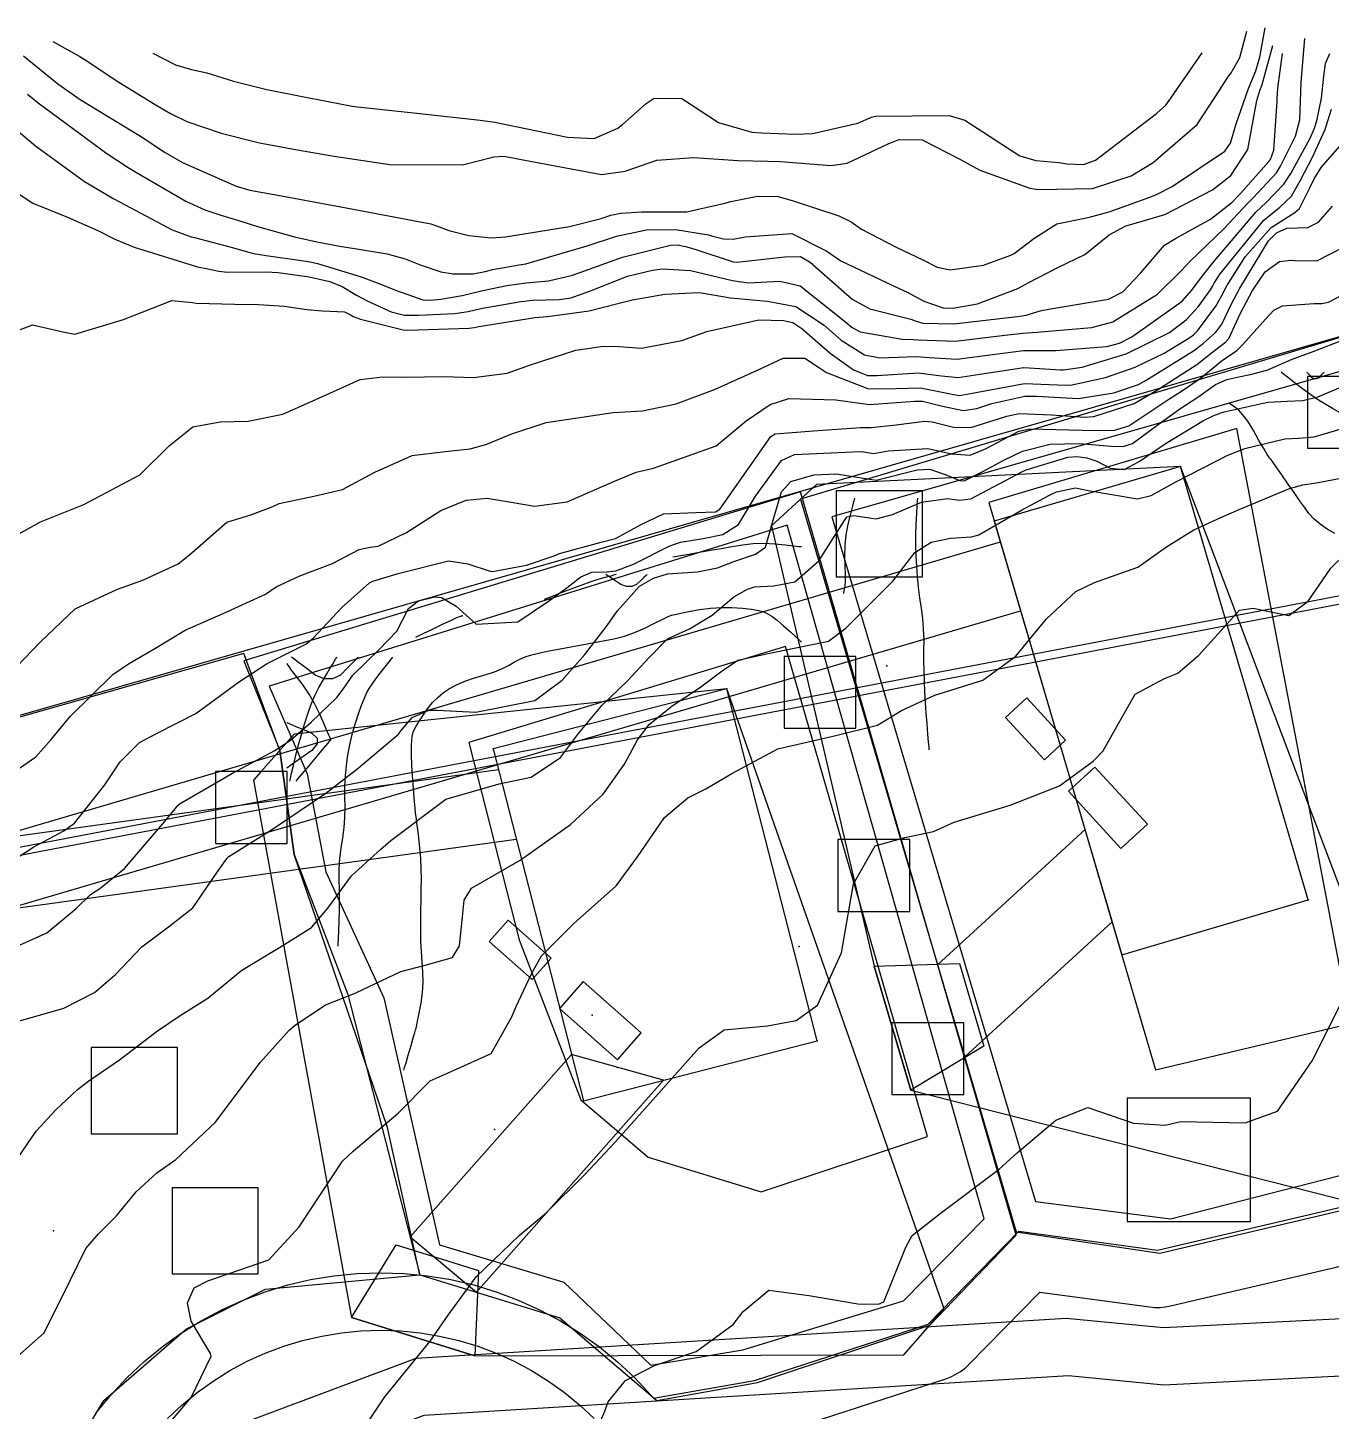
# Model space of a CAD drawing. Header units: feet. Extents: x 1318179 to 1318934, y 422542 to 423299.
# Drawn here: x 1318379.3 to 1318560.7, y 423104.4 to 423297 of the extents above; entities that cross this region are included whole.
import ezdxf

# ---------------------------------------------------------------- set-up
doc = ezdxf.new("R2010")
doc.units = ezdxf.units.FT
for name, color, linetype in [('A-BLDG-OTLN', 3, 'CONTINUOUS'), ('C-DRNG-AREA', 150, 'CONTINUOUS'), ('C-LOD', 30, 'CONTINUOUS'), ('C-PROP', 6, 'CONTINUOUS'), ('C-PVMT', 8, 'CONTINUOUS'), ('C-SWM', 92, 'CONTINUOUS'), ('C-TOPO-MAJR', 32, 'CONTINUOUS'), ('C-TOPO-SPOT', 7, 'CONTINUOUS'), ('C-UTIL', 4, 'CONTINUOUS'), ('L-PLNT-TREE', 90, 'CONTINUOUS'), ('V-PROP-LINE', 7, 'CONTINUOUS')]:
    doc.layers.add(name, color=color, linetype=linetype)

msp = doc.modelspace()

# ---------------------------------------------------------------- linework, layer by layer
at = {"layer": 'A-BLDG-OTLN'}
for points in [[(1318513.82, 423228.34), (1318531.58, 423167.98), (1318557.5, 423175.61), (1318539.74, 423235.97), (1318513.82, 423228.34)], [(1318444.05, 423196.67), (1318456.62, 423147.64), (1318489.16, 423155.98), (1318476.58, 423205.01), (1318444.05, 423196.67)]]:
    msp.add_lwpolyline(points, close=True, dxfattribs=at)
at = {"layer": 'C-DRNG-AREA'}
for points in [[(1318565.36, 423254.92), (1318486.86, 423231.42), (1318516.86, 423129.42), (1318536.85, 423126.42), (1318574.85, 423135.42), (1318594.36, 423149.43), (1318582.36, 423188.92), (1318578.36, 423209.43), (1318569.36, 423233.93), (1318565.36, 423254.92)], [(1318486.86, 423232.42), (1318409.36, 423208.92), (1318414.36, 423196.43), (1318416.36, 423181.92), (1318423.86, 423162.43), (1318433.86, 423123.43), (1318453.36, 423117.43), (1318466.85, 423105.93), (1318480.85, 423108.43), (1318504.85, 423116.43), (1318516.85, 423128.93), (1318486.86, 423232.42)], [(1318356.86, 423098.92), (1318369.86, 423058.42), (1318380.36, 423059.92), (1318378.86, 423080.91), (1318382.36, 423093.41), (1318389.86, 423105.92), (1318401.36, 423115.92), (1318412.36, 423121.42), (1318433.86, 423123.42), (1318429.36, 423143.92), (1318416.36, 423181.92), (1318414.36, 423196.42), (1318409.36, 423209.92), (1318331.86, 423187.92), (1318336.36, 423175.42), (1318339.36, 423157.91), (1318351.86, 423121.41), (1318356.86, 423098.92)]]:
    msp.add_lwpolyline(points, close=True, dxfattribs=at)
at = {"layer": 'C-LOD'}
for points in [[(1318482.8, 423227.71), (1318497.12, 423166.41), (1318502.2, 423149.14), (1318570.8, 423131.71), (1318571.9, 423132.72), (1318574.85, 423135.42), (1318577.06, 423137.45), (1318539.74, 423235.97), (1318489.07, 423233.45), (1318482.8, 423227.71)], [(1318410.72, 423192.31), (1318424.33, 423117.47), (1318441.53, 423112.17), (1318501.21, 423112.31), (1318504.85, 423116.43), (1318506.84, 423118.68), (1318476.58, 423205.01), (1318416.35, 423198.67), (1318411.71, 423193.43), (1318410.72, 423192.31)]]:
    msp.add_lwpolyline(points, close=True, dxfattribs=at)
at = {"layer": 'C-PROP'}
for points in [[(1318564.71, 423249.96), (1318491.2, 423228.95), (1318519.58, 423133.62), (1318538.34, 423131.2), (1318573.34, 423140.19), (1318591.04, 423153.16), (1318577.38, 423189.41), (1318574.54, 423206.2), (1318567.97, 423229.12), (1318564.71, 423249.96)], [(1318547.6, 423241.26), (1318513.07, 423230.92), (1318536.28, 423151.98), (1318563.39, 423158.4), (1318547.6, 423241.26)], [(1318485.01, 423227.78), (1318412.87, 423205.36), (1318418.17, 423193.19), (1318420.76, 423179.55), (1318428.84, 423162.01), (1318436.62, 423127.59), (1318453.89, 423122.4), (1318466.03, 423110.86), (1318478.8, 423112.99), (1318501.17, 423119.81), (1318512.42, 423131.24), (1318485.01, 423227.78)], [(1318484.77, 423210.89), (1318440.67, 423197.52), (1318447.71, 423170.04), (1318456.28, 423147.78), (1318465.64, 423139.8), (1318481.38, 423134.96), (1318504.54, 423142.68), (1318484.77, 423210.89)]]:
    msp.add_lwpolyline(points, close=True, dxfattribs=at)
for points in [[(1318559.73, 423249.08), (1318559.65, 423249), (1318559.5, 423248.85), (1318559.28, 423248.61), (1318558.98, 423248.3), (1318558.67, 423248.15), (1318558.37, 423248.15), (1318558.07, 423248.3), (1318557.77, 423248.61), (1318557.55, 423248.85), (1318557.4, 423249), (1318557.32, 423249.08)], [(1318465.52, 423220.92), (1318465.37, 423220.78), (1318465.06, 423220.5), (1318464.61, 423220.08), (1318464.01, 423219.52), (1318463.35, 423219.24), (1318462.63, 423219.24), (1318461.85, 423219.52), (1318461.01, 423220.08), (1318460.38, 423220.5), (1318459.96, 423220.78), (1318459.75, 423220.92)], [(1318416.65, 423192.17), (1318416.94, 423192.52), (1318417.53, 423193.21), (1318418.4, 423194.25), (1318419.56, 423195.63), (1318420.45, 423196.68), (1318421.06, 423197.4), (1318421.4, 423197.79), (1318421.46, 423197.84), (1318421.49, 423197.91), (1318421.49, 423197.98), (1318421.46, 423198.07), (1318421.4, 423198.16), (1318421.21, 423198.57), (1318420.89, 423199.29), (1318420.44, 423200.32), (1318419.86, 423201.66), (1318419.2, 423202.97), (1318418.45, 423204.25), (1318417.62, 423205.5), (1318416.7, 423206.71), (1318416.02, 423207.62), (1318415.56, 423208.23), (1318415.33, 423208.54)], [(1318425.29, 423209.42), (1318425.04, 423209.17), (1318424.54, 423208.67), (1318423.8, 423207.91), (1318422.8, 423206.9), (1318421.72, 423206.4), (1318420.56, 423206.4), (1318419.31, 423206.9), (1318417.98, 423207.91), (1318416.98, 423208.67), (1318416.32, 423209.17), (1318415.99, 423209.42)], [(1318498.8, 423208.31), (1318498.81, 423208.3), (1318498.82, 423208.29), (1318498.84, 423208.26), (1318498.86, 423208.24), (1318498.87, 423208.21), (1318498.87, 423208.19), (1318498.86, 423208.16), (1318498.84, 423208.14), (1318498.82, 423208.12), (1318498.81, 423208.11), (1318498.8, 423208.11)], [(1318415.33, 423200.32), (1318415.68, 423200.17), (1318416.39, 423199.87), (1318417.44, 423199.42), (1318418.84, 423198.82), (1318419.55, 423198.12), (1318419.55, 423197.33), (1318418.84, 423196.44), (1318417.44, 423195.44), (1318416.39, 423194.7), (1318415.68, 423194.2), (1318415.33, 423193.95)], [(1318388.75, 423104.16), (1318390.83, 423106.69), (1318393.06, 423109.08), (1318395.45, 423111.31), (1318397.98, 423113.39), (1318400.64, 423115.3), (1318403.42, 423117.02), (1318406.3, 423118.57), (1318409.28, 423119.92), (1318412.35, 423121.07), (1318415.48, 423122.02), (1318418.66, 423122.76), (1318421.89, 423123.29), (1318425.15, 423123.61), (1318428.42, 423123.72), (1318431.69, 423123.61), (1318434.94, 423123.29), (1318438.17, 423122.76), (1318441.36, 423122.02), (1318444.49, 423121.07), (1318447.55, 423119.92), (1318450.53, 423118.57), (1318453.42, 423117.02), (1318456.2, 423115.3), (1318458.86, 423113.39), (1318461.38, 423111.31), (1318463.77, 423109.08), (1318466.01, 423106.69), (1318466.37, 423106.25), (1318480.44, 423108.73), (1318504.6, 423116.57), (1318517.24, 423129.49), (1318536.52, 423126.88), (1318536.52, 423126.88), (1318574.5, 423135.77)], [(1318688.97, 423108.08), (1318654.9, 423113.97), (1318639.32, 423125.91), (1318611.57, 423121.44), (1318583.95, 423119.36), (1318586.12, 423106.68), (1318569.39, 423109.69), (1318537.41, 423108.06), (1318524.15, 423109.38), (1318434.41, 423103.86), (1318404.04, 423092.43), (1318398.61, 423081.71), (1318409.38, 423069.25), (1318428.42, 423073.72)]]:
    msp.add_lwpolyline(points, dxfattribs=at)
at = {"layer": 'C-PVMT'}
for points in [[(1318515.39, 423201.03), (1318520.8, 423195.14), (1318523.75, 423197.84), (1318518.34, 423203.74), (1318515.39, 423201.03)], [(1318527.83, 423194.12), (1318524.15, 423190.74), (1318531.44, 423182.78), (1318535.13, 423186.16), (1318527.83, 423194.12)], [(1318505.93, 423166.58), (1318509.7, 423153.76), (1318530.22, 423172.58), (1318526.45, 423185.4), (1318505.93, 423166.58)], [(1318443.5, 423169.82), (1318449.5, 423164.52), (1318452.15, 423167.52), (1318446.15, 423172.82), (1318443.5, 423169.82)], [(1318502.2, 423149.14), (1318497.12, 423166.41), (1318509, 423166.78), (1318512.38, 423155.26), (1318502.2, 423149.14)], [(1318456.6, 423164.25), (1318453.29, 423160.5), (1318461.38, 423153.35), (1318464.69, 423157.1), (1318456.6, 423164.25)], [(1318432.51, 423128.7), (1318441.73, 423121.01), (1318467.8, 423150.51), (1318454.96, 423154.1), (1318432.51, 423128.7)], [(1318441.53, 423112.17), (1318424.33, 423117.47), (1318430.58, 423127.58), (1318442.05, 423124.05), (1318441.53, 423112.17)]]:
    msp.add_lwpolyline(points, close=True, dxfattribs=at)
for points in [[(1318482.91, 423101.12), (1318507.07, 423108.96), (1318507.79, 423109.24), (1318508.48, 423109.58), (1318509.14, 423109.98), (1318509.75, 423110.45), (1318510.32, 423110.98), (1318520.15, 423121.02), (1318535.44, 423118.95), (1318536.17, 423118.89), (1318536.9, 423118.89), (1318537.62, 423118.95), (1318538.34, 423119.09), (1318576.32, 423127.98)], [(1318398.72, 423103.42), (1318400.73, 423105.3), (1318402.85, 423107.04), (1318405.09, 423108.64), (1318407.42, 423110.09), (1318409.84, 423111.39), (1318412.35, 423112.52), (1318414.92, 423113.49), (1318417.55, 423114.29), (1318420.22, 423114.91), (1318422.94, 423115.36), (1318425.67, 423115.63), (1318428.42, 423115.72), (1318431.16, 423115.63), (1318433.9, 423115.36), (1318436.61, 423114.91), (1318439.29, 423114.29), (1318441.92, 423113.49), (1318444.49, 423112.52), (1318446.99, 423111.39), (1318449.42, 423110.09), (1318451.75, 423108.64), (1318453.98, 423107.04), (1318456.11, 423105.3), (1318458.11, 423103.42)]]:
    msp.add_lwpolyline(points, dxfattribs=at)
at = {"layer": 'C-SWM'}
msp.add_lwpolyline([(1318532.31, 423130.84), (1318549.48, 423130.84), (1318549.48, 423148.01), (1318532.31, 423148.01), (1318532.31, 423130.84)], close=True, dxfattribs=at)
at = {"layer": 'C-TOPO-MAJR'}
for points in [[(1318378.68, 423293.12), (1318383.47, 423289.23), (1318386.56, 423287.06), (1318394.97, 423281.93), (1318398.4, 423279.67), (1318400.81, 423278.27), (1318408.3, 423274.96), (1318410.22, 423274.4), (1318415.11, 423273.52), (1318421.08, 423272.43), (1318422.88, 423272.1), (1318435.4, 423269.71), (1318436.19, 423269.45), (1318437.89, 423268.8), (1318440.68, 423268.11), (1318443.78, 423267.79), (1318445.77, 423267.9), (1318454.68, 423269.35), (1318459.09, 423270.49), (1318460.44, 423270.92), (1318461.86, 423271.21), (1318464.78, 423271.42), (1318469.19, 423271.41), (1318471.04, 423271.42), (1318476.32, 423272.63), (1318477.13, 423272.83), (1318480.86, 423273.58), (1318483.74, 423273.53), (1318485.85, 423272.95), (1318492.19, 423270.86), (1318493.88, 423270), (1318495.34, 423268.99), (1318500.15, 423266.49), (1318503.87, 423264.7), (1318505.87, 423263.7), (1318507.66, 423263.31), (1318512.33, 423263.96), (1318516.13, 423265.35), (1318516.61, 423265.62), (1318519.31, 423267.7), (1318522.54, 423269.72), (1318526.88, 423270.61), (1318529.82, 423271.41), (1318534.94, 423273.25), (1318536.33, 423273.76), (1318538.59, 423274.94), (1318545.89, 423279.83), (1318546.71, 423280.98), (1318547.48, 423283.66), (1318549.22, 423288.56), (1318550.25, 423291.01), (1318550.8, 423292.92), (1318551.53, 423297.04)], [(1318382.76, 423295.11), (1318386.53, 423293.03), (1318387.5, 423292.42), (1318391.57, 423289.7), (1318396.8, 423286.5), (1318399.14, 423285.1), (1318401.42, 423283.99), (1318406.22, 423282.34), (1318411.55, 423281.01), (1318416.56, 423280.07), (1318421.94, 423279.15), (1318429.69, 423278.01), (1318439.81, 423277.94), (1318444.18, 423279.08), (1318445.61, 423279.17), (1318447.75, 423278.72), (1318459.15, 423276.62), (1318462.44, 423277.07), (1318466.87, 423278.6), (1318472.02, 423278.98), (1318478.19, 423278.56), (1318482.28, 423278.46), (1318484.06, 423278.4), (1318491.06, 423277.83), (1318493.36, 423278.19), (1318499.15, 423280.92), (1318500.57, 423281.48), (1318503.77, 423281.42), (1318509.02, 423278.74), (1318511.82, 423277.2), (1318518.76, 423274.72), (1318519.66, 423274.55), (1318520.01, 423274.52), (1318527.47, 423274.67), (1318532.88, 423276.41), (1318535.92, 423278.27), (1318542.08, 423283.54), (1318545.13, 423288.24), (1318546.44, 423290.31), (1318546.77, 423290.67), (1318547.98, 423292.88), (1318548.98, 423296.57)], [(1318376.45, 423274.93), (1318379.99, 423272.61), (1318384.81, 423270.64), (1318389.12, 423268.74), (1318391.41, 423267.61), (1318394.11, 423266.47), (1318402.93, 423263.74), (1318404.37, 423263.48), (1318405.86, 423263.15), (1318407.06, 423263), (1318412.47, 423263.04), (1318414.16, 423262.95), (1318418.46, 423262.36), (1318421.33, 423261.71), (1318423.06, 423260.99), (1318425.06, 423259.81), (1318426.51, 423259.03), (1318429.89, 423257.47), (1318431.72, 423257.04), (1318433.73, 423257), (1318438.74, 423257.26), (1318440.58, 423257.54), (1318442.36, 423257.93), (1318447.94, 423258.94), (1318449.54, 423259.11), (1318453.25, 423259.21), (1318454.94, 423259.45), (1318457.84, 423260.5), (1318462.79, 423262.43), (1318466.24, 423263.3), (1318467.63, 423263.47), (1318471.52, 423263.23), (1318477.36, 423261.85), (1318479.55, 423261.51), (1318483.96, 423261.74), (1318486.79, 423261.09), (1318493.18, 423256.05), (1318494.04, 423255.31), (1318495.17, 423254.72), (1318501, 423253.66), (1318502.56, 423253.61), (1318503.18, 423253.58), (1318508.4, 423253.39), (1318515.3, 423254.22), (1318517.79, 423254.53), (1318519.77, 423254.65), (1318521.35, 423254.78), (1318527.38, 423255.3), (1318530.34, 423256.07), (1318536.55, 423259.94), (1318539.84, 423263.2), (1318541.05, 423264.47), (1318545.8, 423269.06), (1318549.04, 423272.53), (1318549.84, 423273.35), (1318553.09, 423276.85), (1318553.67, 423277.74), (1318555.75, 423281.93), (1318556.35, 423284.22), (1318556.4, 423285.45), (1318556.54, 423289.47), (1318557.07, 423295.54)], [(1318370.76, 423252.1), (1318379.96, 423255.69), (1318384.41, 423254.67), (1318385.86, 423254.39), (1318392.63, 423256.41), (1318399.35, 423259.07), (1318402.23, 423258.77), (1318402.74, 423258.69), (1318408.09, 423258.54), (1318411.42, 423258.51), (1318414.98, 423258.26), (1318418.13, 423257.79), (1318420.33, 423257.61), (1318423.36, 423257.47), (1318424.21, 423257.06), (1318424.58, 423256.84), (1318425.62, 423256.46), (1318431.56, 423254.97), (1318432.16, 423254.92), (1318440.74, 423255.21), (1318441.43, 423255.3), (1318442.07, 423255.44), (1318449.9, 423256.7), (1318450.42, 423256.75), (1318451.62, 423256.82), (1318457.43, 423257.6), (1318461.24, 423258.58), (1318463.48, 423259.16), (1318467.96, 423259.92), (1318472.73, 423260.16), (1318474.7, 423259.87), (1318477.11, 423259.42), (1318482.23, 423258.98), (1318486.22, 423258.23), (1318490.13, 423255.61), (1318492.53, 423253.53), (1318495.75, 423251.48), (1318497.87, 423251.08), (1318502.9, 423251.27), (1318504.79, 423251.13), (1318508.59, 423250.88), (1318513.57, 423251.55), (1318517.87, 423252.12), (1318521.4, 423252.09), (1318522.4, 423252.09), (1318529.51, 423252.66), (1318531.23, 423253.1), (1318532.97, 423253.99), (1318539.96, 423258.96), (1318541.34, 423260.49), (1318542.79, 423262.5), (1318544.46, 423264.56), (1318550.21, 423271.36), (1318551.66, 423272.71), (1318554.13, 423275.25), (1318555.08, 423276.76), (1318557.79, 423281.67), (1318558.4, 423283.06), (1318558.7, 423284.07), (1318559.35, 423287.21), (1318559.67, 423290.28), (1318559.94, 423292.07), (1318560.54, 423293.46)], [(1318375.35, 423284.76), (1318380.35, 423280.6), (1318387.2, 423275.61), (1318391.29, 423273.2), (1318392.05, 423272.79), (1318399.4, 423268.91), (1318402.02, 423267.94), (1318402.49, 423267.83), (1318407.43, 423266.52), (1318410.7, 423265.62), (1318412.48, 423265.34), (1318417.07, 423264.68), (1318418.59, 423264.43), (1318419.64, 423264.2), (1318425.08, 423262.55), (1318425.83, 423262.29), (1318428.51, 423261.3), (1318430.48, 423260.48), (1318434.29, 423259.17), (1318435.33, 423259.12), (1318436.8, 423259.24), (1318439.74, 423259.77), (1318442.65, 423260.47), (1318445.98, 423261.16), (1318448.65, 423261.5), (1318451.79, 423261.79), (1318455.13, 423262.61), (1318462.06, 423265.08), (1318468.73, 423266.77), (1318469.71, 423266.81), (1318470.83, 423266.6), (1318472.02, 423266.24), (1318477.48, 423264.45), (1318477.99, 423264.39), (1318484.69, 423265.16), (1318486.84, 423265.17), (1318488.2, 423264.41), (1318494.03, 423259.24), (1318496.51, 423257.89), (1318502.2, 423256.47), (1318502.93, 423256.18), (1318503.86, 423255.9), (1318508.21, 423255.8), (1318517, 423256.85), (1318517.72, 423256.93), (1318518.26, 423257.02), (1318520.23, 423257.64), (1318521.66, 423257.92), (1318529.7, 423259.24), (1318531.73, 423260.26), (1318534.18, 423262.86), (1318537.53, 423266.78), (1318539.04, 423267.67), (1318543.91, 423270.36), (1318546.89, 423272.71), (1318547.86, 423273.71), (1318548.09, 423273.96), (1318552.06, 423278.42), (1318552.26, 423278.71), (1318552.75, 423279.98), (1318553.21, 423286.81), (1318553.22, 423287.24), (1318553.28, 423288.63), (1318553.94, 423293.46)], [(1318379.26, 423287.8), (1318380.75, 423286.59), (1318390.31, 423279.54), (1318393.24, 423277.59), (1318394.42, 423276.87), (1318401.31, 423272.91), (1318403.93, 423271.68), (1318406.02, 423270.99), (1318409.07, 423270.06), (1318411.25, 423269.35), (1318416.41, 423267.92), (1318419.53, 423267.21), (1318422.95, 423266.57), (1318425.09, 423266.27), (1318429.32, 423265.55), (1318431.82, 423264.86), (1318433.9, 423264.02), (1318436.79, 423263.04), (1318438.48, 423262.78), (1318441.27, 423262.79), (1318442.95, 423263.11), (1318444.04, 423263.37), (1318447.71, 423264.01), (1318448.6, 423264.18), (1318457.16, 423266.66), (1318461.25, 423268), (1318465.41, 423268.91), (1318469.46, 423268.95), (1318474.04, 423268.19), (1318474.44, 423268.08), (1318476.12, 423267.65), (1318477.46, 423267.61), (1318479.16, 423267.93), (1318485.65, 423268.38), (1318490.52, 423265.94), (1318492.47, 423264.59), (1318499.79, 423261.11), (1318501.8, 423260.17), (1318504.03, 423258.97), (1318506.71, 423258.04), (1318508.04, 423257.98), (1318511.47, 423258.59), (1318517.1, 423260.73), (1318518.52, 423261.51), (1318522.77, 423263.72), (1318526.44, 423265.46), (1318529.81, 423268.21), (1318532.12, 423269.45), (1318533.62, 423269.89), (1318537.55, 423271.01), (1318544.21, 423274.48), (1318546.77, 423276.44), (1318549.11, 423280.1), (1318550.38, 423286.88), (1318550.8, 423288.3), (1318551.11, 423289.15), (1318552.61, 423294.54)], [(1318396.71, 423293.48), (1318399.84, 423291.88), (1318402.09, 423291.23), (1318404.19, 423290.75), (1318407.93, 423289.59), (1318412.58, 423288.45), (1318417.03, 423287.55), (1318424.2, 423286.15), (1318424.78, 423286.07), (1318433.85, 423285.07), (1318442.27, 423284.17), (1318444.31, 423283.88), (1318454.41, 423281.79), (1318458.11, 423281.61), (1318461.4, 423283.06), (1318462.06, 423283.55), (1318465.37, 423286.49), (1318466.47, 423287.24), (1318470.31, 423287.16), (1318475.44, 423283.84), (1318480.07, 423282.49), (1318481.43, 423282.39), (1318486.16, 423282.21), (1318488.54, 423282.29), (1318494.83, 423283.76), (1318496.75, 423284.59), (1318497.27, 423284.73), (1318507.55, 423284.8), (1318509.72, 423284.15), (1318517.36, 423279.2), (1318519.6, 423278.53), (1318522.82, 423278.26), (1318523.92, 423278.08), (1318526.22, 423277.97), (1318527.9, 423278.6), (1318536.42, 423285.1), (1318537.69, 423286.26), (1318538.39, 423287.24), (1318542.75, 423293.53)], [(1318373.09, 423223.84), (1318381.04, 423228.26), (1318387.09, 423230.65), (1318394.88, 423234.81), (1318399.03, 423238.87), (1318402.25, 423241.48), (1318406.08, 423242.18), (1318409.96, 423242.26), (1318414.8, 423243.26), (1318419.91, 423245.49), (1318425.56, 423248.05), (1318428.72, 423248.43), (1318431.87, 423248.41), (1318437.15, 423248.5), (1318441.35, 423248.34), (1318446.01, 423248.93), (1318449.26, 423250.12), (1318455.59, 423252.15), (1318459.43, 423252.72), (1318461.54, 423252.66), (1318464.72, 423252.44), (1318470.33, 423253.51), (1318473.8, 423254.75), (1318481.05, 423256.36), (1318484.46, 423256.28), (1318485.78, 423255.99), (1318487.04, 423255.16), (1318490.99, 423251.72), (1318494.24, 423249.43), (1318496.16, 423248.63), (1318497.54, 423248.61), (1318503.24, 423249), (1318506.46, 423248.59), (1318508.79, 423248.36), (1318511.79, 423248.81), (1318517.94, 423249.72), (1318523.09, 423249.43), (1318523.44, 423249.41), (1318526.06, 423249.79), (1318532.2, 423251.63), (1318538.2, 423254.6), (1318540.51, 423256.35), (1318542.18, 423258.19), (1318543.93, 423260.54), (1318544.19, 423261.01), (1318544.42, 423261.45), (1318545.27, 423262.76), (1318551.35, 423270.22), (1318553.58, 423272.03), (1318555.2, 423273.6), (1318556.46, 423275.8), (1318558.07, 423278.94), (1318559.88, 423282.87), (1318559.98, 423283.17), (1318560.76, 423285.69)], [(1318375.55, 423205.79), (1318381.06, 423211.56), (1318385.89, 423216.16), (1318391.79, 423218.86), (1318395.31, 423220.15), (1318400.24, 423222.41), (1318401.79, 423223.65), (1318406.98, 423228.22), (1318410.34, 423229.21), (1318413.38, 423230.37), (1318414.26, 423230.8), (1318419.09, 423231.8), (1318423.08, 423232.77), (1318427.58, 423235.17), (1318432.79, 423237.5), (1318437.37, 423238.02), (1318440.85, 423238.4), (1318443.2, 423239.08), (1318446.52, 423240.43), (1318451.45, 423242.09), (1318460.77, 423243.49), (1318464.84, 423243.7), (1318469.54, 423244.68), (1318474.86, 423246.69), (1318480.87, 423249.34), (1318484.45, 423251.02), (1318487.46, 423251.05), (1318489.37, 423249.8), (1318490.49, 423249.03), (1318496.29, 423246.78), (1318500.18, 423246.79), (1318503.55, 423246.91), (1318508.2, 423245.96), (1318508.98, 423245.85), (1318509.98, 423246.01), (1318518.01, 423247.51), (1318522.61, 423247.31), (1318524.44, 423247.28), (1318529.32, 423248.35), (1318533.45, 423249.76), (1318537.48, 423251.73), (1318541.06, 423253.92), (1318541.54, 423254.27), (1318542.1, 423254.82), (1318544.67, 423258.25), (1318545.51, 423259.77), (1318546.21, 423261.12), (1318548.73, 423265.13), (1318552.37, 423269.2), (1318555.66, 423271.3), (1318556.31, 423271.88), (1318557.81, 423274.86), (1318558.37, 423276.02), (1318559.31, 423277.58), (1318562.84, 423281.59)], [(1318376.47, 423192.81), (1318380.39, 423195.55), (1318382.55, 423197.96), (1318385.2, 423201.17), (1318391.12, 423207.02), (1318393.31, 423208.5), (1318396.97, 423210.6), (1318401.21, 423213.18), (1318406.47, 423215.49), (1318412.36, 423218.18), (1318413.88, 423219.18), (1318417.18, 423220.73), (1318421.7, 423222.45), (1318425.43, 423224.41), (1318426.96, 423224.71), (1318428.06, 423224.87), (1318432.01, 423226.76), (1318436.79, 423229.81), (1318440.31, 423231.25), (1318443.22, 423231.53), (1318446.83, 423230.94), (1318449.83, 423230.44), (1318454.36, 423231.03), (1318460.98, 423233.93), (1318463.96, 423235.16), (1318466.4, 423235.73), (1318475.12, 423238.82), (1318479.3, 423242.31), (1318482.61, 423244.58), (1318485.23, 423245.43), (1318491.75, 423245.25), (1318496.45, 423244.6), (1318502.7, 423245.05), (1318503.83, 423245.07), (1318506.45, 423244.39), (1318509.48, 423243.73), (1318511.37, 423244.03), (1318513.46, 423244.73), (1318518.06, 423245.74), (1318519.72, 423245.73), (1318525.56, 423245.41), (1318530.47, 423246.2), (1318533.9, 423247.36), (1318534.98, 423247.96), (1318535.34, 423248.19), (1318541.53, 423252.06), (1318542.9, 423253.09), (1318544.66, 423254.66), (1318545.48, 423255.76), (1318546.81, 423258.52), (1318548.01, 423260.79), (1318552.01, 423267.38), (1318553.09, 423268.48), (1318554.52, 423269.12), (1318557.45, 423269.2), (1318558.97, 423269.97), (1318560.92, 423272.17)], [(1318377.74, 423181.43), (1318380.11, 423183.02), (1318384.32, 423185.22), (1318385.8, 423186.31), (1318390.01, 423191.66), (1318392.15, 423194.86), (1318394.86, 423197.52), (1318397.3, 423198.82), (1318402.66, 423201.59), (1318408.76, 423206.03), (1318412.59, 423208.54), (1318418, 423211.23), (1318419.03, 423212.05), (1318423.06, 423216.39), (1318426.84, 423219.76), (1318427.33, 423219.99), (1318430.86, 423221.08), (1318437.83, 423222.81), (1318440.54, 423222.38), (1318443.66, 423221.36), (1318443.98, 423221.35), (1318448.71, 423222.21), (1318452.55, 423223.52), (1318453.31, 423223.83), (1318459.09, 423225.41), (1318461.09, 423225.92), (1318464.69, 423227.87), (1318467.76, 423229.34), (1318472.28, 423229.53), (1318475.01, 423229.66), (1318475.64, 423230.01), (1318476.39, 423231.14), (1318482.7, 423240.15), (1318483.3, 423240.48), (1318488.64, 423240.92), (1318495.22, 423241.39), (1318496.67, 423241.4), (1318500.17, 423241.77), (1318504.16, 423242.26), (1318505.19, 423242.15), (1318508.13, 423241.44), (1318510.55, 423241.37), (1318515.56, 423242.95), (1318517.27, 423243.34), (1318521.78, 423243.15), (1318526.43, 423242.84), (1318527.69, 423242.91), (1318533.28, 423244.72), (1318536.55, 423246.63), (1318537.61, 423247.32), (1318542, 423250.17), (1318544.26, 423251.91), (1318546, 423253.26), (1318546.45, 423253.75), (1318547.54, 423256.07), (1318548.09, 423257.31), (1318549.77, 423260.47), (1318551.54, 423263.07), (1318553.54, 423264.49), (1318555.15, 423264.69), (1318555.61, 423264.63), (1318558.74, 423264.6), (1318564.51, 423267.55)], [(1318375.22, 423168.04), (1318381.94, 423171.05), (1318386.01, 423174.44), (1318388.04, 423176.35), (1318389.32, 423177.23), (1318392.74, 423179.99), (1318398.33, 423186.48), (1318400.21, 423188.8), (1318400.48, 423189.03), (1318407.78, 423193.28), (1318413.7, 423196.44), (1318415.85, 423197.86), (1318418.75, 423200.34), (1318422.3, 423203.79), (1318423.2, 423204.95), (1318424.54, 423206.91), (1318428.18, 423210.5), (1318430.66, 423213.03), (1318432.28, 423216.18), (1318433.69, 423217.23), (1318435.96, 423217.79), (1318436.87, 423217.7), (1318438.94, 423216.5), (1318441.68, 423213.99), (1318447.51, 423214.33), (1318451.78, 423217.21), (1318454.37, 423219.13), (1318456.27, 423220.61), (1318457.81, 423221.25), (1318459.91, 423221.29), (1318461.15, 423221.44), (1318463.61, 423222.35), (1318468.66, 423224.92), (1318470.16, 423225.41), (1318473.29, 423225.92), (1318476.05, 423226.48), (1318478.24, 423227.86), (1318480.59, 423231.83), (1318484.2, 423236.79), (1318486.02, 423237.6), (1318495.15, 423238.05), (1318495.63, 423237.99), (1318496.99, 423237.77), (1318499.07, 423238.13), (1318504.56, 423238.47), (1318507.88, 423237.72), (1318510.46, 423237.55), (1318512.7, 423238.45), (1318517.22, 423240.85), (1318518.79, 423241.18), (1318526.07, 423241), (1318530.42, 423240.97), (1318532.55, 423241.61), (1318538.12, 423245.31), (1318539.88, 423246.45), (1318542.48, 423248.22), (1318545.6, 423250.74), (1318546.23, 423251.15), (1318547.6, 423252.1), (1318548.41, 423252.93), (1318551.58, 423256.46), (1318552.73, 423257.73), (1318553.93, 423258.32), (1318558.28, 423258.63), (1318559.42, 423258.65), (1318560.35, 423258.84), (1318563.98, 423260.75)], [(1318378.01, 423158.75), (1318384.31, 423160.57), (1318388.58, 423162.74), (1318391.48, 423165.25), (1318395.15, 423169.08), (1318398.87, 423171.86), (1318402.27, 423174.5), (1318405.58, 423179.34), (1318407.04, 423181.43), (1318407.29, 423181.64), (1318413.23, 423185.38), (1318420.79, 423190.46), (1318425.05, 423193.78), (1318430.86, 423198.66), (1318431.28, 423199.18), (1318432.8, 423201.01), (1318435, 423201.97), (1318435.33, 423202.02), (1318436.28, 423202.02), (1318441.65, 423201.74), (1318449.87, 423203.38), (1318453.67, 423206.2), (1318456.83, 423209.76), (1318459.95, 423213.83), (1318461.35, 423215.83), (1318464.45, 423219.31), (1318466.39, 423220.43), (1318468.32, 423220.99), (1318472.52, 423221.31), (1318475.31, 423221.83), (1318477.59, 423222.71), (1318480.59, 423223.74), (1318481.96, 423224.72), (1318483.21, 423229.13), (1318484.19, 423232.42), (1318485.52, 423233.86), (1318488.69, 423234.77), (1318491.88, 423234.92), (1318493.29, 423234.7), (1318497.38, 423234.06), (1318503.1, 423235.47), (1318504.86, 423235.59), (1318506.97, 423234.84), (1318509.1, 423233.97), (1318509.7, 423234), (1318512.21, 423235.27), (1318515.16, 423236.83), (1318517.77, 423238.09), (1318521.6, 423239.07), (1318525.7, 423239.17), (1318530.1, 423238.8), (1318531.78, 423238.72), (1318533.07, 423239.16), (1318536.63, 423241.78), (1318539.67, 423243.99), (1318542.14, 423245.59), (1318542.99, 423246.19), (1318544.63, 423247.36), (1318546.18, 423248.07), (1318547.86, 423248.45), (1318549.65, 423248.79), (1318551.92, 423249.41), (1318555.28, 423250.88), (1318558.23, 423251.95), (1318563.96, 423254.21)], [(1318376.03, 423136.98), (1318380.44, 423143.43), (1318383.21, 423146.39), (1318386.15, 423149.17), (1318387.78, 423150.44), (1318392.04, 423153.34), (1318397.34, 423157.38), (1318400.49, 423159.52), (1318404.34, 423161.96), (1318408.36, 423165.25), (1318409.1, 423165.83), (1318414.31, 423168.98), (1318418.76, 423171.78), (1318421.04, 423174.49), (1318424.33, 423178.95), (1318428.45, 423182.68), (1318429.81, 423183.88), (1318437.47, 423189.62), (1318444.91, 423191.79), (1318449.36, 423192.69), (1318453.45, 423195.43), (1318455.93, 423198.8), (1318459.21, 423202.7), (1318462.71, 423206.09), (1318465.83, 423209.41), (1318468.34, 423211.94), (1318471.4, 423213.34), (1318474.55, 423215.26), (1318477.58, 423217.82), (1318479.46, 423218.89), (1318480.45, 423219.19), (1318483.12, 423219.36), (1318486.04, 423219.9), (1318489.39, 423222.84), (1318493.32, 423228.96), (1318494.24, 423229.12), (1318497.38, 423228.66), (1318499.64, 423229.27), (1318503.69, 423230.99), (1318507.3, 423231.48), (1318508.96, 423231.25), (1318510.54, 423231.47), (1318516.97, 423234.82), (1318517.66, 423235.19), (1318518.28, 423235.47), (1318524.05, 423237.23), (1318525.33, 423237.33), (1318526.72, 423237.17), (1318528.1, 423236.69), (1318529.96, 423235.71), (1318531.91, 423235.52), (1318533.98, 423236.65), (1318535.13, 423237.46), (1318537.74, 423239.18), (1318542.94, 423242.34), (1318544.47, 423243.12), (1318545.8, 423243.57), (1318551.25, 423244.77), (1318551.9, 423244.89), (1318554.58, 423245.07), (1318556.79, 423245.15), (1318558.84, 423245.67), (1318567.91, 423249.44)], [(1318564.5, 423241.78), (1318564.36, 423241.87), (1318564.09, 423242.05), (1318563.68, 423242.33), (1318563.13, 423242.69), (1318562.49, 423243.1), (1318561.74, 423243.54), (1318560.89, 423244.03), (1318559.95, 423244.56), (1318558.94, 423245.18), (1318557.87, 423245.91), (1318556.73, 423246.75), (1318555.54, 423247.68), (1318554.64, 423248.38), (1318554.05, 423248.85), (1318553.75, 423249.08)], [(1318561.24, 423226.63), (1318560.16, 423227.24), (1318559.19, 423227.91), (1318558.34, 423228.64), (1318557.6, 423229.43), (1318556.99, 423230.28), (1318556.31, 423231.24), (1318555.57, 423232.31), (1318554.75, 423233.49), (1318553.87, 423234.78), (1318553.17, 423235.78), (1318552.65, 423236.51), (1318552.3, 423236.97), (1318552.14, 423237.14), (1318551.81, 423237.63), (1318551.32, 423238.45), (1318550.66, 423239.59), (1318549.85, 423241.05), (1318549.1, 423242.24), (1318548.44, 423243.16), (1318547.85, 423243.8), (1318547.34, 423244.18), (1318546.96, 423244.46), (1318546.71, 423244.64), (1318546.58, 423244.74)], [(1318377.87, 423112.06), (1318381.59, 423115.33), (1318385.21, 423122.62), (1318387.35, 423127.07), (1318389.13, 423129.15), (1318391.66, 423131.66), (1318394.36, 423134.96), (1318397.23, 423137.61), (1318399.88, 423139.46), (1318405.36, 423144.61), (1318411.69, 423153.02), (1318415.68, 423157.48), (1318416.51, 423158.18), (1318420.75, 423160.99), (1318424.61, 423162.56), (1318425.05, 423162.74), (1318431.2, 423165.64), (1318434.61, 423166.52), (1318438.43, 423167.58), (1318439.36, 423169.22), (1318439.8, 423173.28), (1318440.02, 423175.6), (1318441.07, 423177.24), (1318447.84, 423181.16), (1318454.83, 423186.13), (1318459.36, 423190.34), (1318462.36, 423194.5), (1318464.16, 423197.89), (1318465.77, 423200.04), (1318468.98, 423202.63), (1318472.8, 423205.14), (1318475.93, 423207.5), (1318478.12, 423209), (1318482.11, 423209.88), (1318490.73, 423211.65), (1318493.16, 423213.44), (1318497.91, 423218.18), (1318499.72, 423220.01), (1318502.75, 423224), (1318505.05, 423225.42), (1318507.75, 423225.98), (1318510.63, 423226.15), (1318511.69, 423226.44), (1318517.63, 423229.88), (1318521.42, 423231.93), (1318522.46, 423232.41), (1318525.14, 423232.97), (1318526.88, 423232.63), (1318533.75, 423231.44), (1318535.68, 423231.9), (1318539.2, 423233.86), (1318546.35, 423237.53), (1318548.7, 423238.47), (1318554.28, 423239.8), (1318556.18, 423239.91), (1318558.36, 423240.07), (1318564.45, 423241.88)], [(1318398.36, 423102.04), (1318402.05, 423106.34), (1318404.81, 423112.09), (1318404.74, 423112.46), (1318402.03, 423116.98), (1318401.53, 423119.54), (1318402.43, 423121.61), (1318404.36, 423122.61), (1318412.83, 423125.5), (1318417.07, 423130.12), (1318423.09, 423139.23), (1318424.59, 423140.65), (1318430.84, 423145.93), (1318435.3, 423150.41), (1318438.62, 423151.94), (1318443.79, 423154.25), (1318446.67, 423159.32), (1318447.22, 423160.7), (1318449.41, 423165.31), (1318450.81, 423167.85), (1318455.26, 423172.27), (1318461.2, 423177.57), (1318464.15, 423181.6), (1318467.93, 423187.1), (1318471.17, 423189.83), (1318473.66, 423191.1), (1318477.3, 423193.23), (1318483.68, 423196.65), (1318491.76, 423198.49), (1318497.56, 423199.93), (1318500.92, 423201.98), (1318505.55, 423204.12), (1318512.24, 423206.22), (1318516.82, 423209.55), (1318521.11, 423214.74), (1318525.19, 423218.53), (1318527.75, 423219.79), (1318533.78, 423221.95), (1318537.8, 423224.75), (1318541.61, 423227.15), (1318545.45, 423228.88), (1318547.89, 423229.97), (1318554.92, 423232.91), (1318556.75, 423233.39), (1318558.66, 423233.66), (1318562.3, 423234.36)], [(1318494.36, 423231.56), (1318494.27, 423231.19), (1318494.08, 423230.46), (1318493.8, 423229.37), (1318493.42, 423227.91), (1318493.15, 423226.45), (1318493, 423224.99), (1318492.96, 423223.53), (1318493.02, 423222.07), (1318493.06, 423220.87), (1318493.05, 423219.94), (1318493.02, 423219.28), (1318492.94, 423218.88), (1318492.89, 423218.58), (1318492.85, 423218.38), (1318492.83, 423218.28)], [(1318504.77, 423196.51), (1318504.74, 423196.88), (1318504.68, 423197.61), (1318504.59, 423198.7), (1318504.47, 423200.16), (1318504.36, 423201.62), (1318504.26, 423203.08), (1318504.17, 423204.54), (1318504.1, 423206), (1318504.05, 423207.46), (1318504.03, 423208.93), (1318504.02, 423210.39), (1318504.04, 423211.85), (1318503.99, 423213.31), (1318503.88, 423214.77), (1318503.71, 423216.23), (1318503.47, 423217.69), (1318503.28, 423219.15), (1318503.13, 423220.61), (1318503.02, 423222.07), (1318502.95, 423223.53), (1318502.91, 423224.99), (1318502.92, 423226.45), (1318502.96, 423227.91), (1318503.04, 423229.37), (1318503.1, 423230.46), (1318503.14, 423231.19), (1318503.16, 423231.56)], [(1318425.44, 423101.15), (1318429, 423106.46), (1318435.28, 423114.17), (1318437.79, 423117.8), (1318441.72, 423123.17), (1318447.7, 423128.9), (1318451.44, 423132.06), (1318456.81, 423137.39), (1318460.99, 423141.83), (1318472.75, 423155.05), (1318476.2, 423157.54), (1318482.26, 423158.07), (1318486.24, 423158.82), (1318489.2, 423160.96), (1318492.55, 423168.25), (1318494.22, 423177.85), (1318497.25, 423183.13), (1318501.35, 423184.32), (1318505.35, 423185.15), (1318508.22, 423186.46), (1318516.03, 423188.82), (1318522.9, 423191.51), (1318527.57, 423194.91), (1318528.98, 423196.36), (1318531.11, 423200.18), (1318533.41, 423204.27), (1318537.52, 423206.43), (1318539.39, 423207.16), (1318542.31, 423209.71), (1318547.95, 423215.97), (1318549.84, 423216.24), (1318554.8, 423215.19), (1318557.49, 423217.21), (1318560.68, 423221.78), (1318562.73, 423223.81)], [(1318486.99, 423224.75), (1318486.62, 423224.79), (1318485.88, 423224.87), (1318484.76, 423224.99), (1318483.26, 423225.15), (1318481.77, 423225.21), (1318480.28, 423225.17), (1318478.78, 423225.02), (1318477.29, 423224.77), (1318475.8, 423224.51), (1318474.3, 423224.25), (1318472.81, 423223.99), (1318471.32, 423223.72), (1318470.2, 423223.52), (1318469.45, 423223.39), (1318469.08, 423223.32)], [(1318461.19, 423220.92), (1318460.94, 423220.85), (1318460.43, 423220.7), (1318459.67, 423220.49), (1318458.66, 423220.2), (1318457.52, 423219.83), (1318456.27, 423219.4), (1318454.9, 423218.89), (1318453.4, 423218.31), (1318452.28, 423217.87), (1318451.54, 423217.58), (1318451.16, 423217.43)], [(1318431.65, 423151.93), (1318431.75, 423152.27), (1318431.95, 423152.96), (1318432.25, 423153.99), (1318432.65, 423155.37), (1318432.95, 423156.42), (1318433.16, 423157.14), (1318433.28, 423157.53), (1318433.3, 423157.59), (1318433.38, 423157.99), (1318433.54, 423158.74), (1318433.76, 423159.83), (1318434.05, 423161.27), (1318434.24, 423162.71), (1318434.32, 423164.15), (1318434.3, 423165.58), (1318434.17, 423167.02), (1318434.08, 423168.46), (1318434.02, 423169.89), (1318433.99, 423171.33), (1318434, 423172.77), (1318434.02, 423174.21), (1318434.03, 423175.64), (1318434.05, 423177.08), (1318434.07, 423178.52), (1318434.05, 423179.96), (1318433.98, 423181.39), (1318433.86, 423182.83), (1318433.7, 423184.27), (1318433.57, 423185.42), (1318433.46, 423186.29), (1318433.38, 423186.88), (1318433.33, 423187.18), (1318433.26, 423187.69), (1318433.19, 423188.41), (1318433.11, 423189.34), (1318433.02, 423190.47), (1318432.94, 423191.68), (1318432.85, 423192.97), (1318432.77, 423194.33), (1318432.7, 423195.77), (1318432.68, 423196.96), (1318432.73, 423197.92), (1318432.83, 423198.63), (1318433, 423199.09), (1318433.29, 423199.69), (1318433.71, 423200.41), (1318434.26, 423201.25), (1318434.93, 423202.22), (1318435.64, 423203.08), (1318436.39, 423203.84), (1318437.17, 423204.5), (1318437.99, 423205.04), (1318438.98, 423205.56), (1318440.13, 423206.05), (1318441.46, 423206.51), (1318442.95, 423206.95), (1318444.25, 423207.38), (1318445.37, 423207.83), (1318446.29, 423208.28), (1318447.02, 423208.74), (1318447.76, 423209.13), (1318448.51, 423209.45), (1318449.26, 423209.71), (1318450.02, 423209.89), (1318450.97, 423210.1), (1318452.09, 423210.33), (1318453.4, 423210.58), (1318454.9, 423210.85), (1318456.39, 423211.12), (1318457.88, 423211.39), (1318459.37, 423211.67), (1318460.87, 423211.96), (1318462.33, 423212.34), (1318463.76, 423212.83), (1318465.16, 423213.43), (1318466.53, 423214.13), (1318467.59, 423214.66), (1318468.34, 423215.03), (1318468.77, 423215.23), (1318468.9, 423215.26), (1318469.36, 423215.37), (1318470.17, 423215.53), (1318471.32, 423215.76), (1318472.81, 423216.06), (1318474.3, 423216.25), (1318475.8, 423216.34), (1318477.29, 423216.33), (1318478.78, 423216.22), (1318480.02, 423216.09), (1318481.01, 423215.92), (1318481.75, 423215.73), (1318482.23, 423215.5), (1318482.84, 423215.11), (1318483.59, 423214.54), (1318484.47, 423213.79), (1318485.48, 423212.87), (1318486.24, 423212.18), (1318486.74, 423211.72), (1318486.99, 423211.49)], [(1318439.85, 423215.17), (1318439.82, 423215.16), (1318439.74, 423215.14), (1318439.62, 423215.11), (1318439.46, 423215.07), (1318438.97, 423214.87), (1318438.14, 423214.49), (1318436.98, 423213.94), (1318435.49, 423213.23), (1318434.37, 423212.69), (1318433.62, 423212.33), (1318433.25, 423212.15)], [(1318415.76, 423192.17), (1318415.85, 423192.53), (1318416.02, 423193.25), (1318416.27, 423194.33), (1318416.61, 423195.77), (1318416.98, 423197.21), (1318417.38, 423198.64), (1318417.8, 423200.08), (1318418.25, 423201.52), (1318418.73, 423202.85), (1318419.25, 423204.08), (1318419.81, 423205.21), (1318420.41, 423206.23), (1318420.92, 423207.1), (1318421.35, 423207.82), (1318421.69, 423208.39), (1318421.95, 423208.8), (1318422.14, 423209.11), (1318422.27, 423209.32), (1318422.34, 423209.42)], [(1318422.49, 423169.18), (1318422.51, 423169.54), (1318422.54, 423170.25), (1318422.59, 423171.33), (1318422.65, 423172.77), (1318422.69, 423174.21), (1318422.69, 423175.64), (1318422.67, 423177.08), (1318422.61, 423178.52), (1318422.63, 423179.96), (1318422.73, 423181.39), (1318422.9, 423182.83), (1318423.15, 423184.27), (1318423.33, 423185.71), (1318423.43, 423187.14), (1318423.46, 423188.58), (1318423.42, 423190.02), (1318423.44, 423191.46), (1318423.52, 423192.89), (1318423.65, 423194.33), (1318423.85, 423195.77), (1318424.11, 423197.21), (1318424.45, 423198.64), (1318424.85, 423200.08), (1318425.32, 423201.52), (1318425.76, 423202.73), (1318426.15, 423203.72), (1318426.5, 423204.49), (1318426.81, 423205.03), (1318427.22, 423205.66), (1318427.73, 423206.38), (1318428.33, 423207.19), (1318429.04, 423208.08), (1318429.57, 423208.75), (1318429.92, 423209.2), (1318430.1, 423209.42)], [(1318457.92, 423100.6), (1318459.62, 423104.46), (1318460.08, 423105.74), (1318462.51, 423108.72), (1318466.54, 423110.82), (1318472.31, 423112.77), (1318477.47, 423116.5), (1318478.85, 423118.33), (1318482.45, 423121.29), (1318487.99, 423120.54), (1318494.81, 423119.37), (1318497.72, 423119.36), (1318498.45, 423119.68), (1318501.52, 423127.3), (1318502.4, 423128.9), (1318506.28, 423131.98), (1318514.5, 423138.12), (1318517, 423140.39), (1318522.37, 423144.98), (1318526.83, 423146.71), (1318533.2, 423144.54), (1318537.6, 423144.24), (1318539.81, 423144.75), (1318548.75, 423144.58), (1318553.24, 423146.19), (1318558.09, 423153.2), (1318563.02, 423163.09)]]:
    msp.add_lwpolyline(points, dxfattribs=at)
at = {"layer": 'C-TOPO-SPOT'}
for p in [(1318539.74, 423235.97), (1318513.82, 423228.34), (1318476.58, 423205.01), (1318444.05, 423196.67), (1318557.06, 423191.42), (1318528.34, 423178.99), (1318557.5, 423175.61), (1318486.65, 423169.12), (1318531.58, 423167.98), (1318507.81, 423160.17), (1318457.86, 423159.59), (1318489.16, 423155.98), (1318461.38, 423152.3), (1318456.62, 423147.64), (1318444.24, 423143.64), (1318382.86, 423129.56), (1318437.12, 423124.85)]:
    msp.add_point(p, dxfattribs=at)
at = {"layer": 'C-UTIL'}
for points in [[(1318231.93, 423155.12), (1318622.14, 423229.45)], [(1318232.14, 423154.03), (1318612.44, 423226.46)], [(1318245.94, 423146.43), (1318514.67, 423225.47)], [(1318248.76, 423136.83), (1318517.49, 423215.87)], [(1318202.76, 423160.38), (1318444.79, 423193.76)], [(1318204.12, 423150.54), (1318447.28, 423184.07)], [(1318692.79, 423115.11), (1318657.6, 423121.5), (1318640.68, 423133.8), (1318610.63, 423129.38), (1318579.94, 423126.28), (1318581.69, 423113.34), (1318569.61, 423117.69), (1318537.36, 423116.06), (1318523.82, 423117.37), (1318433.29, 423111.78), (1318399.83, 423099.23), (1318390.82, 423079.91), (1318407.31, 423061.53), (1318430.25, 423065.93)]]:
    msp.add_lwpolyline(points, dxfattribs=at)
at = {"layer": 'L-PLNT-TREE'}
for points in [[(1318557.44, 423238.49), (1318567.44, 423238.49), (1318567.44, 423248.49), (1318557.44, 423248.49), (1318557.44, 423238.49)], [(1318491.81, 423220.58), (1318503.81, 423220.58), (1318503.81, 423232.58), (1318491.81, 423232.58), (1318491.81, 423220.58)], [(1318484.56, 423199.51), (1318494.56, 423199.51), (1318494.56, 423209.51), (1318484.56, 423209.51), (1318484.56, 423199.51)], [(1318405.41, 423183.49), (1318415.41, 423183.49), (1318415.41, 423193.49), (1318405.41, 423193.49), (1318405.41, 423183.49)], [(1318492.06, 423174.01), (1318502.06, 423174.01), (1318502.06, 423184.01), (1318492.06, 423184.01), (1318492.06, 423174.01)], [(1318499.56, 423148.51), (1318509.56, 423148.51), (1318509.56, 423158.51), (1318499.56, 423158.51), (1318499.56, 423148.51)], [(1318388.12, 423143.06), (1318400.12, 423143.06), (1318400.12, 423155.06), (1318388.12, 423155.06), (1318388.12, 423143.06)], [(1318399.38, 423123.56), (1318411.38, 423123.56), (1318411.38, 423135.56), (1318399.38, 423135.56), (1318399.38, 423123.56)]]:
    msp.add_lwpolyline(points, close=True, dxfattribs=at)
at = {"layer": 'V-PROP-LINE'}
for points in [[(1318205.86, 423151.87), (1318906.18, 422568.21), (1318846.87, 423199.56), (1318846.82, 423200.09), (1318730.64, 423223.81), (1318629.46, 423273.42), (1318205.86, 423151.87)], [(1318565.36, 423254.92), (1318486.86, 423231.42), (1318516.86, 423129.42), (1318536.85, 423126.42), (1318574.85, 423135.42), (1318594.36, 423149.43), (1318582.36, 423188.92), (1318578.36, 423209.43), (1318569.36, 423233.93), (1318565.36, 423254.92)], [(1318486.86, 423232.42), (1318409.36, 423208.92), (1318414.36, 423196.43), (1318416.36, 423181.92), (1318423.86, 423162.43), (1318433.86, 423123.43), (1318453.36, 423117.43), (1318466.85, 423105.93), (1318480.85, 423108.43), (1318504.85, 423116.43), (1318516.85, 423128.93), (1318486.86, 423232.42)], [(1318356.86, 423098.92), (1318369.86, 423058.42), (1318380.36, 423059.92), (1318378.86, 423080.91), (1318382.36, 423093.41), (1318389.86, 423105.92), (1318401.36, 423115.92), (1318412.36, 423121.42), (1318433.86, 423123.42), (1318429.36, 423143.92), (1318416.36, 423181.92), (1318414.36, 423196.42), (1318409.36, 423209.92), (1318331.86, 423187.92), (1318336.36, 423175.42), (1318339.36, 423157.91), (1318351.86, 423121.41), (1318356.86, 423098.92)]]:
    msp.add_lwpolyline(points, close=True, dxfattribs=at)

doc.saveas('drawing.dxf')
